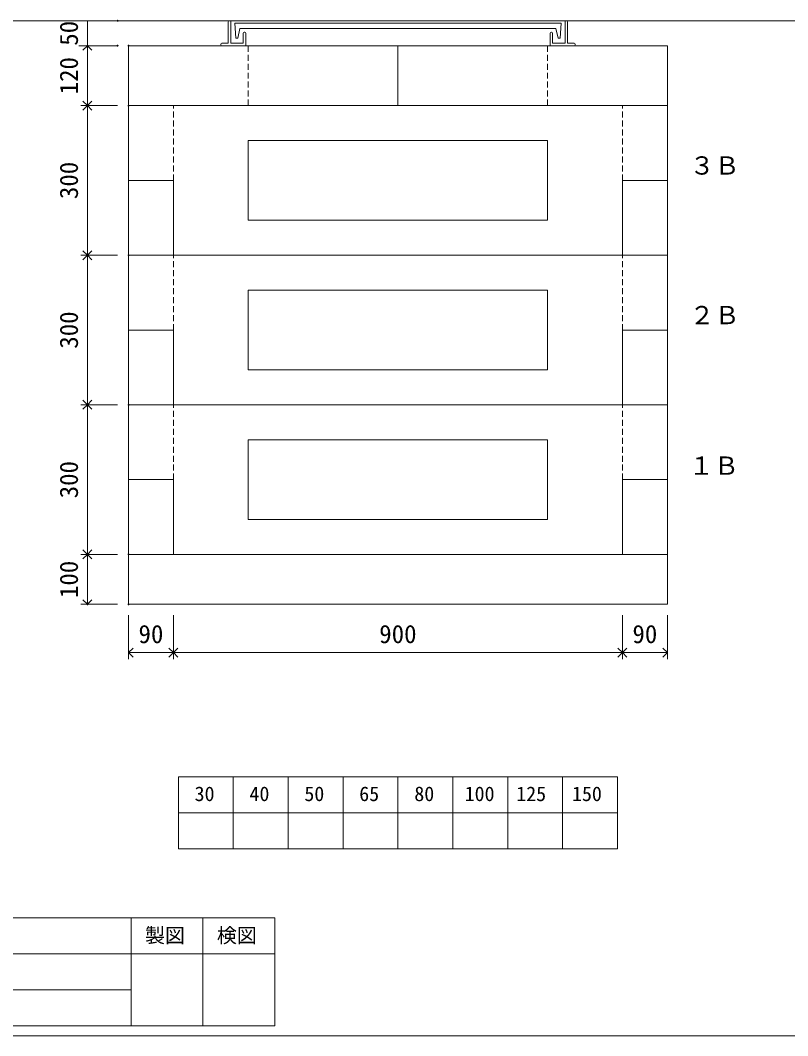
# Model space of a CAD drawing. Units: millimetres, scale not verified. Extents: x -4890 to 18490, y -2307 to 2307.
# Drawn here: x 308 to 1846, y -1968 to 68 of the extents above; entities that cross this region are included whole.
import ezdxf
from ezdxf.enums import TextEntityAlignment as Align

# ---------------------------------------------------------------- set-up
doc = ezdxf.new("R2010")
doc.units = ezdxf.units.MM
doc.header["$LTSCALE"] = 10
doc.header["$PDMODE"] = 32
doc.header["$PDSIZE"] = 2
for name, pattern in [('DASHED1', [1.8, 1.2, -0.6]), ('USER2', [50.8, 31.75, -6.35, 6.35, -6.35]), ('USER5', [3.185, 0.01, -3.175])]:
    doc.linetypes.add(name, pattern=pattern)
for name, color, linetype, lineweight in [('0-1_Defpoints', 7, 'USER2', 5), ('0-2_waku', 7, 'Continuous', 18), ('0-3_gaikei', 7, 'Continuous', 18), ('0-4_kakure', 7, 'USER5', 18), ('0-5_sunpou', 7, 'Continuous', 5), ('0-9_uchigawa', 6, 'Continuous', 18), ('0-B_futa', 3, 'Continuous', 18), ('0-C_GL', 4, 'Continuous', 18), ('0-D_dims', 7, 'Continuous', 18), ('0-E_文字１', 150, 'USER2', 18)]:
    doc.layers.add(name, color=color, linetype=linetype, lineweight=lineweight)
doc.styles.add('ＭＳ ゴシック', font='')
doc.styles.get('ＭＳ ゴシック').set_extended_font_data('MS Gothic')

# ---------------------------------------------------------------- blocks, each defined once
blk = doc.blocks.new('_Open90')
at = {"layer": '0-5_sunpou'}
blk.add_line((0, 0), (-1, 0), dxfattribs=at)
blk.add_lwpolyline([(-0.5, 0.5), (0, 0), (-0.5, -0.5)], dxfattribs=at)
blk = doc.blocks.new('D69')
at = {"layer": '0-1_Defpoints'}
for p in [(1972.32, 2214.36), (1889.96, 2094.36), (1972.32, 2094.36)]:
    blk.add_point(p, dxfattribs=at)
at = {"layer": '0-5_sunpou'}
for p, q in [((1950.32, 2214.36), (1876.96, 2214.36)), ((1889.96, 2196.36), (1889.96, 2112.36)), ((1950.32, 2094.36), (1876.96, 2094.36))]:
    blk.add_line(p, q, dxfattribs=at)
at = {"layer": '0-5_sunpou', "xscale": 18, "yscale": 18}
for p, rotation in [((1889.96, 2214.36), 90), ((1889.96, 2094.36), 270)]:
    blk.add_blockref('_Open90', p, dxfattribs=dict(at, rotation=rotation))
at = {"layer": '0-5_sunpou', "style": 'ＭＳ ゴシック'}
blk.add_text('120', height=36.66, rotation=90, dxfattribs=at).set_placement((1881.96, 2116.86), align=Align.BOTTOM_LEFT)
blk = doc.blocks.new('D44')
at = {"layer": '0-1_Defpoints'}
for p in [(1972.32, 2214.36), (1889.96, 2094.36), (1972.32, 2094.36)]:
    blk.add_point(p, dxfattribs=at)
at = {"layer": '0-5_sunpou'}
for p, q in [((1950.32, 2214.36), (1876.96, 2214.36)), ((1889.96, 2196.36), (1889.96, 2112.36)), ((1950.32, 2094.36), (1876.96, 2094.36))]:
    blk.add_line(p, q, dxfattribs=at)
at = {"layer": '0-5_sunpou', "xscale": 18, "yscale": 18}
for p, rotation in [((1889.96, 2214.36), 90), ((1889.96, 2094.36), 270)]:
    blk.add_blockref('_Open90', p, dxfattribs=dict(at, rotation=rotation))
at = {"layer": '0-5_sunpou', "style": 'ＭＳ ゴシック'}
blk.add_text('120', height=36.66, rotation=90, dxfattribs=at).set_placement((1881.96, 2116.86), align=Align.BOTTOM_LEFT)
blk = doc.blocks.new('D45')
at = {"layer": '0-1_Defpoints'}
for p in [(1972.32, 2094.36), (1889.96, 1794.36), (1972.32, 1794.36)]:
    blk.add_point(p, dxfattribs=at)
at = {"layer": '0-5_sunpou'}
for p, q in [((1950.32, 2094.36), (1876.96, 2094.36)), ((1889.96, 2076.36), (1889.96, 1812.36)), ((1950.32, 1794.36), (1876.96, 1794.36))]:
    blk.add_line(p, q, dxfattribs=at)
at = {"layer": '0-5_sunpou', "xscale": 18, "yscale": 18}
for p, rotation in [((1889.96, 2094.36), 90), ((1889.96, 1794.36), 270)]:
    blk.add_blockref('_Open90', p, dxfattribs=dict(at, rotation=rotation))
at = {"layer": '0-5_sunpou', "style": 'ＭＳ ゴシック'}
blk.add_text('300', height=36.66, rotation=90, dxfattribs=at).set_placement((1881.96, 1906.86), align=Align.BOTTOM_LEFT)
blk = doc.blocks.new('D46')
at = {"layer": '0-1_Defpoints'}
for p in [(1972.32, 1794.36), (1889.96, 1494.36), (1972.32, 1494.36)]:
    blk.add_point(p, dxfattribs=at)
at = {"layer": '0-5_sunpou'}
for p, q in [((1950.32, 1794.36), (1876.96, 1794.36)), ((1889.96, 1776.36), (1889.96, 1512.36)), ((1950.32, 1494.36), (1876.96, 1494.36))]:
    blk.add_line(p, q, dxfattribs=at)
at = {"layer": '0-5_sunpou', "xscale": 18, "yscale": 18}
for p, rotation in [((1889.96, 1794.36), 90), ((1889.96, 1494.36), 270)]:
    blk.add_blockref('_Open90', p, dxfattribs=dict(at, rotation=rotation))
at = {"layer": '0-5_sunpou', "style": 'ＭＳ ゴシック'}
blk.add_text('300', height=36.66, rotation=90, dxfattribs=at).set_placement((1881.96, 1606.86), align=Align.BOTTOM_LEFT)
blk = doc.blocks.new('D47')
at = {"layer": '0-1_Defpoints'}
for p in [(1972.32, 1494.36), (1889.96, 1194.36), (1972.32, 1194.36)]:
    blk.add_point(p, dxfattribs=at)
at = {"layer": '0-5_sunpou'}
for p, q in [((1950.32, 1494.36), (1876.96, 1494.36)), ((1889.96, 1476.36), (1889.96, 1212.36)), ((1950.32, 1194.36), (1876.96, 1194.36))]:
    blk.add_line(p, q, dxfattribs=at)
at = {"layer": '0-5_sunpou', "xscale": 18, "yscale": 18}
for p, rotation in [((1889.96, 1494.36), 90), ((1889.96, 1194.36), 270)]:
    blk.add_blockref('_Open90', p, dxfattribs=dict(at, rotation=rotation))
at = {"layer": '0-5_sunpou', "style": 'ＭＳ ゴシック'}
blk.add_text('300', height=36.66, rotation=90, dxfattribs=at).set_placement((1881.96, 1306.86), align=Align.BOTTOM_LEFT)
blk = doc.blocks.new('D52')
at = {"layer": '0-1_Defpoints'}
for p in [(1950.32, 2264.36), (1889.96, 2214.36), (1950.32, 2214.36)]:
    blk.add_point(p, dxfattribs=at)
at = {"layer": '0-5_sunpou'}
for p, q in [((1928.32, 2264.36), (1876.96, 2264.36)), ((1889.96, 2264.36), (1889.96, 2214.36)), ((1928.32, 2214.36), (1876.96, 2214.36))]:
    blk.add_line(p, q, dxfattribs=at)
at = {"layer": '0-5_sunpou', "style": 'ＭＳ ゴシック'}
blk.add_text('50', height=36.66, rotation=90, dxfattribs=at).set_placement((1881.96, 2214.36), align=Align.BOTTOM_LEFT)
blk = doc.blocks.new('D62')
at = {"layer": '0-1_Defpoints'}
for p in [(1972.32, 1194.36), (1889.96, 1094.36), (1972.32, 1094.36)]:
    blk.add_point(p, dxfattribs=at)
at = {"layer": '0-5_sunpou'}
for p, q in [((1950.32, 1194.36), (1876.96, 1194.36)), ((1889.96, 1176.36), (1889.96, 1112.36)), ((1950.32, 1094.36), (1876.96, 1094.36))]:
    blk.add_line(p, q, dxfattribs=at)
at = {"layer": '0-5_sunpou', "xscale": 18, "yscale": 18}
for p, rotation in [((1889.96, 1194.36), 90), ((1889.96, 1094.36), 270)]:
    blk.add_blockref('_Open90', p, dxfattribs=dict(at, rotation=rotation))
at = {"layer": '0-5_sunpou', "style": 'ＭＳ ゴシック'}
blk.add_text('100', height=36.66, rotation=90, dxfattribs=at).set_placement((1881.96, 1106.86), align=Align.BOTTOM_LEFT)

msp = doc.modelspace()

# ---------------------------------------------------------------- linework, layer by layer
at = {"layer": '0-2_waku'}
for p, q in [((625, -1448.62), (625, -1592.62)), ((625, -1448.62), (625, -1592.62)), ((625, -1448.62), (625, -1592.62)), ((625, -1448.62), (625, -1592.62)), ((625, -1448.62), (1505, -1448.62)), ((735, -1448.62), (735, -1592.62)), ((845, -1448.62), (845, -1592.62)), ((845, -1448.62), (845, -1592.62)), ((955, -1448.62), (955, -1592.62)), ((1065, -1448.62), (1065, -1592.62)), ((1175, -1448.62), (1175, -1592.62)), ((1285, -1448.62), (1285, -1592.62)), ((1395, -1448.62), (1395, -1592.62)), ((1505, -1448.62), (1505, -1592.62)), ((625, -1520.62), (1505, -1520.62)), ((625, -1592.62), (1505, -1592.62)), ((-1210, -1731.62), (818, -1731.62)), ((530, -1731.62), (530, -1947.62)), ((530, -1731.62), (530, -1947.62)), ((674, -1731.62), (674, -1947.62)), ((818, -1731.62), (818, -1947.62)), ((-1210, -1803.62), (818, -1803.62)), ((-1210, -1875.62), (530, -1875.62)), ((-1210, -1947.62), (818, -1947.62)), ((-1230, -1967.62), (4890, -1967.62)), ((-1230, -1967.62), (4890, -1967.62))]:
    msp.add_line(p, q, dxfattribs=at)
at = {"layer": '0-3_gaikei'}
for p, q in [((525, 17.38), (1605, 17.38)), ((525, -102.62), (525, 17.38)), ((1065, 17.38), (1065, -102.62)), ((1605, -102.62), (1605, 17.38)), ((615, -102.62), (525, -102.62)), ((1605, -102.62), (525, -102.62)), ((1605, -102.62), (525, -102.62)), ((1605, -102.62), (525, -102.62)), ((525, -102.62), (525, -252.62)), ((525, -102.62), (525, -252.62)), ((525, -102.62), (525, -252.62)), ((615, -102.62), (1515, -102.62)), ((1515, -102.62), (1605, -102.62)), ((1605, -102.62), (1605, -252.62)), ((1605, -102.62), (1605, -252.62)), ((1605, -102.62), (1605, -252.62)), ((615, -252.62), (525, -252.62)), ((615, -252.62), (525, -252.62)), ((615, -252.62), (525, -252.62)), ((525, -252.62), (525, -402.62)), ((615, -252.62), (615, -402.62)), ((615, -252.62), (615, -402.62)), ((615, -252.62), (615, -402.62)), ((1605, -252.62), (1515, -252.62)), ((1605, -252.62), (1515, -252.62)), ((1515, -252.62), (1515, -402.62)), ((1515, -252.62), (1515, -402.62)), ((1605, -252.62), (1605, -402.62)), ((1605, -402.62), (525, -402.62)), ((1605, -402.62), (525, -402.62)), ((525, -402.62), (525, -552.62)), ((525, -402.62), (525, -552.62)), ((1605, -402.62), (525, -402.62)), ((1605, -402.62), (525, -402.62)), ((1605, -402.62), (525, -402.62)), ((1515, -402.62), (615, -402.62)), ((1515, -402.62), (615, -402.62)), ((1515, -402.62), (615, -402.62)), ((1455, -402.62), (675, -402.62)), ((1605, -402.62), (1605, -552.62)), ((1605, -402.62), (1605, -552.62)), ((615, -552.62), (525, -552.62)), ((615, -552.62), (525, -552.62)), ((615, -552.62), (525, -552.62)), ((525, -552.62), (525, -702.62)), ((615, -552.62), (615, -702.62)), ((615, -552.62), (615, -702.62)), ((615, -552.62), (615, -702.62)), ((1605, -552.62), (1515, -552.62)), ((1605, -552.62), (1515, -552.62)), ((1515, -552.62), (1515, -702.62)), ((1515, -552.62), (1515, -702.62)), ((1515, -552.62), (1515, -702.62)), ((1605, -552.62), (1605, -702.62)), ((525, -702.62), (525, -852.62)), ((525, -702.62), (525, -852.62)), ((525, -702.62), (525, -852.62)), ((1605, -702.62), (525, -702.62)), ((1605, -702.62), (525, -702.62)), ((1605, -702.62), (525, -702.62)), ((1515, -702.62), (615, -702.62)), ((1515, -702.62), (615, -702.62)), ((1515, -702.62), (615, -702.62)), ((1455, -702.62), (675, -702.62)), ((1605, -702.62), (1605, -852.62)), ((1605, -702.62), (1605, -852.62)), ((1605, -702.62), (1605, -852.62)), ((615, -852.62), (525, -852.62)), ((615, -852.62), (525, -852.62)), ((615, -852.62), (525, -852.62)), ((525, -852.62), (525, -1002.62)), ((615, -852.62), (615, -1002.62)), ((615, -852.62), (615, -1002.62)), ((615, -852.62), (615, -1002.62)), ((1515, -852.62), (1515, -1002.62)), ((1515, -852.62), (1515, -1002.62)), ((1515, -852.62), (1515, -1002.62)), ((1605, -852.62), (1515, -852.62)), ((1605, -852.62), (1515, -852.62)), ((1605, -852.62), (1515, -852.62)), ((1605, -852.62), (1605, -1002.62)), ((1605, -1002.62), (525, -1002.62)), ((1605, -1002.62), (525, -1002.62)), ((1605, -1002.62), (525, -1002.62)), ((1605, -1002.62), (525, -1002.62)), ((1605, -1002.62), (525, -1002.62)), ((525, -1102.62), (525, -1002.62)), ((1605, -1002.62), (525, -1002.62)), ((1605, -1002.62), (525, -1002.62)), ((1605, -1002.62), (525, -1002.62)), ((1605, -1002.62), (525, -1002.62)), ((1515, -1002.62), (615, -1002.62)), ((1515, -1002.62), (615, -1002.62)), ((1515, -1002.62), (615, -1002.62)), ((1455, -1002.62), (675, -1002.62)), ((1455, -1002.62), (675, -1002.62)), ((1605, -1102.62), (525, -1102.62)), ((1605, -1102.62), (525, -1102.62))]:
    msp.add_line(p, q, dxfattribs=at)
for points in [[(1605, -252.62), (1515, -252.62), (1515, -402.62)], [(1605, -402.62), (525, -402.62), (525, -552.62)], [(1605, -402.62), (1605, -552.62), (1515, -552.62)], [(1605, -1102.62), (1605, -1002.62), (525, -1002.62)]]:
    msp.add_lwpolyline(points, dxfattribs=at)
at = {"layer": '0-4_kakure', "linetype": 'DASHED1', "lineweight": 5}
for p, q in [((765, -102.62), (765, 17.38)), ((1365, -102.62), (1365, 17.38)), ((615, -252.62), (615, -102.62)), ((1515, -252.62), (1515, -102.62)), ((615, -552.62), (615, -402.62)), ((1515, -552.62), (1515, -402.62)), ((615, -852.62), (615, -702.62)), ((1515, -852.62), (1515, -702.62))]:
    msp.add_line(p, q, dxfattribs=at)
at = {"layer": '0-5_sunpou'}
for p, q in [((503, 67.38), (425.14, 67.38)), ((503, 17.38), (425.14, 17.38)), ((525, -1124.62), (525, -1212.55)), ((615, -1124.62), (615, -1212.55)), ((615, -1124.62), (615, -1212.55)), ((1515, -1124.62), (1515, -1212.55)), ((1515, -1124.62), (1515, -1212.55)), ((1605, -1124.62), (1605, -1212.55)), ((543, -1199.55), (597, -1199.55)), ((633, -1199.55), (1497, -1199.55)), ((1533, -1199.55), (1587, -1199.55))]:
    msp.add_line(p, q, dxfattribs=at)
at = {"layer": '0-9_uchigawa'}
for p, q in [((765, -172.62), (765, -332.62)), ((1365, -172.62), (765, -172.62)), ((1365, -172.62), (1365, -332.62)), ((1365, -172.62), (1365, -332.62)), ((1365, -172.62), (1365, -332.62)), ((1365, -332.62), (765, -332.62)), ((1365, -472.62), (765, -472.62)), ((765, -472.62), (765, -632.62)), ((1365, -472.62), (1365, -632.62)), ((1365, -632.62), (765, -632.62)), ((1365, -772.62), (765, -772.62)), ((765, -772.62), (765, -932.62)), ((1365, -772.62), (1365, -932.62)), ((1365, -932.62), (765, -932.62))]:
    msp.add_line(p, q, dxfattribs=at)
at = {"layer": '0-B_futa'}
for p, q in [((725, 65.38), (725, 22.38)), ((727, 67.38), (730, 67.38)), ((730, 67.38), (730, 22.38)), ((737.81, 62.88), (1392.14, 62.88)), ((737.81, 62.88), (740.3, 32.88)), ((1392.14, 62.88), (1389.89, 32.88)), ((1400, 67.38), (1400, 22.38)), ((1400, 67.38), (1403, 67.38)), ((1405, 65.38), (1405, 22.38)), ((748.33, 51.88), (744.01, 32.88)), ((748.33, 51.88), (1381.67, 51.88)), ((755, 42.38), (755, 22.38)), ((757, 44.38), (758, 44.38)), ((760, 42.38), (760, 17.38)), ((1370, 42.38), (1370, 17.38)), ((1373, 44.38), (1372, 44.38)), ((1375, 42.38), (1375, 22.38)), ((1381.67, 51.88), (1385.99, 32.88)), ((710, 20.38), (710, 19.38)), ((712, 22.38), (725, 22.38)), ((730, 22.38), (755, 22.38)), ((740.3, 32.88), (744.01, 32.88)), ((1400, 22.38), (1375, 22.38)), ((1389.89, 32.88), (1385.99, 32.88)), ((1418, 22.38), (1405, 22.38)), ((1420, 20.38), (1420, 19.38)), ((760, 17.38), (712, 17.38)), ((1370, 17.38), (1418, 17.38))]:
    msp.add_line(p, q, dxfattribs=at)
for centre, start, end in [((727, 65.38), 90, 180), ((1403, 65.38), 0, 90), ((757, 42.38), 90, 180), ((758, 42.38), 0, 90), ((1372, 42.38), 90, 180), ((1373, 42.38), 0, 90), ((712, 20.38), 90, 180), ((1418, 20.38), 0, 90), ((712, 19.38), 180, 270), ((1418, 19.38), 270, 0)]:
    msp.add_arc(centre, 2, start, end, dxfattribs=at)
at = {"layer": '0-C_GL'}
msp.add_line((-1230, 67.38), (4890, 67.38), dxfattribs=at)
msp.add_line((-1230, 67.38), (4890, 67.38), dxfattribs=at)

# ---------------------------------------------------------------- block references
at = {"layer": '0-5_sunpou'}
for name in ['D52', 'D69', 'D44', 'D45', 'D46', 'D47', 'D62']:
    msp.add_blockref(name, (-1447.32, -2196.99), dxfattribs=at)
at = {"layer": '0-5_sunpou', "xscale": 18, "yscale": 18, "rotation": 180}
for p in [(525, -1199.55), (615, -1199.55), (1515, -1199.55)]:
    msp.add_blockref('_Open90', p, dxfattribs=at)
at = {"layer": '0-5_sunpou', "xscale": 18, "yscale": 18}
for p in [(615, -1199.55), (1515, -1199.55), (1605, -1199.55)]:
    msp.add_blockref('_Open90', p, dxfattribs=at)

# ---------------------------------------------------------------- texts
at = {"layer": '0-5_sunpou', "style": 'ＭＳ ゴシック'}
for s, p in [('90', (545, -1191.55)), ('900', (1027.5, -1191.55)), ('90', (1535, -1191.55))]:
    msp.add_text(s, height=36.66, dxfattribs=at).set_placement(p, align=Align.BOTTOM_LEFT)
at = {"layer": '0-D_dims', "style": 'ＭＳ ゴシック'}
for s, p in [('30', (657.46, -1506.06)), ('40', (767.46, -1506.06)), ('50', (877.46, -1506.06)), ('65', (987.46, -1506.06)), ('80', (1097.86, -1506.06)), ('100', (1198.74, -1506.06)), ('125', (1302.13, -1506.06)), ('150', (1413.89, -1506.06))]:
    msp.add_text(s, height=29.33, dxfattribs=at).set_placement(p, align=Align.BOTTOM_LEFT)
at = {"layer": '0-E_文字１', "color": 7, "style": 'ＭＳ ゴシック'}
for s, height, p in [('３Ｂ', 36.66, (1649.63, -252.07)), ('２Ｂ', 36.66, (1649.63, -552.07)), ('１Ｂ', 36.66, (1648.31, -853.93)), ('製図', 29.33, (558.06, -1789.87)), ('検図', 29.33, (702.06, -1789.87))]:
    msp.add_text(s, height=height, dxfattribs=at).set_placement(p, align=Align.BOTTOM_LEFT)

doc.saveas('drawing.dxf')
